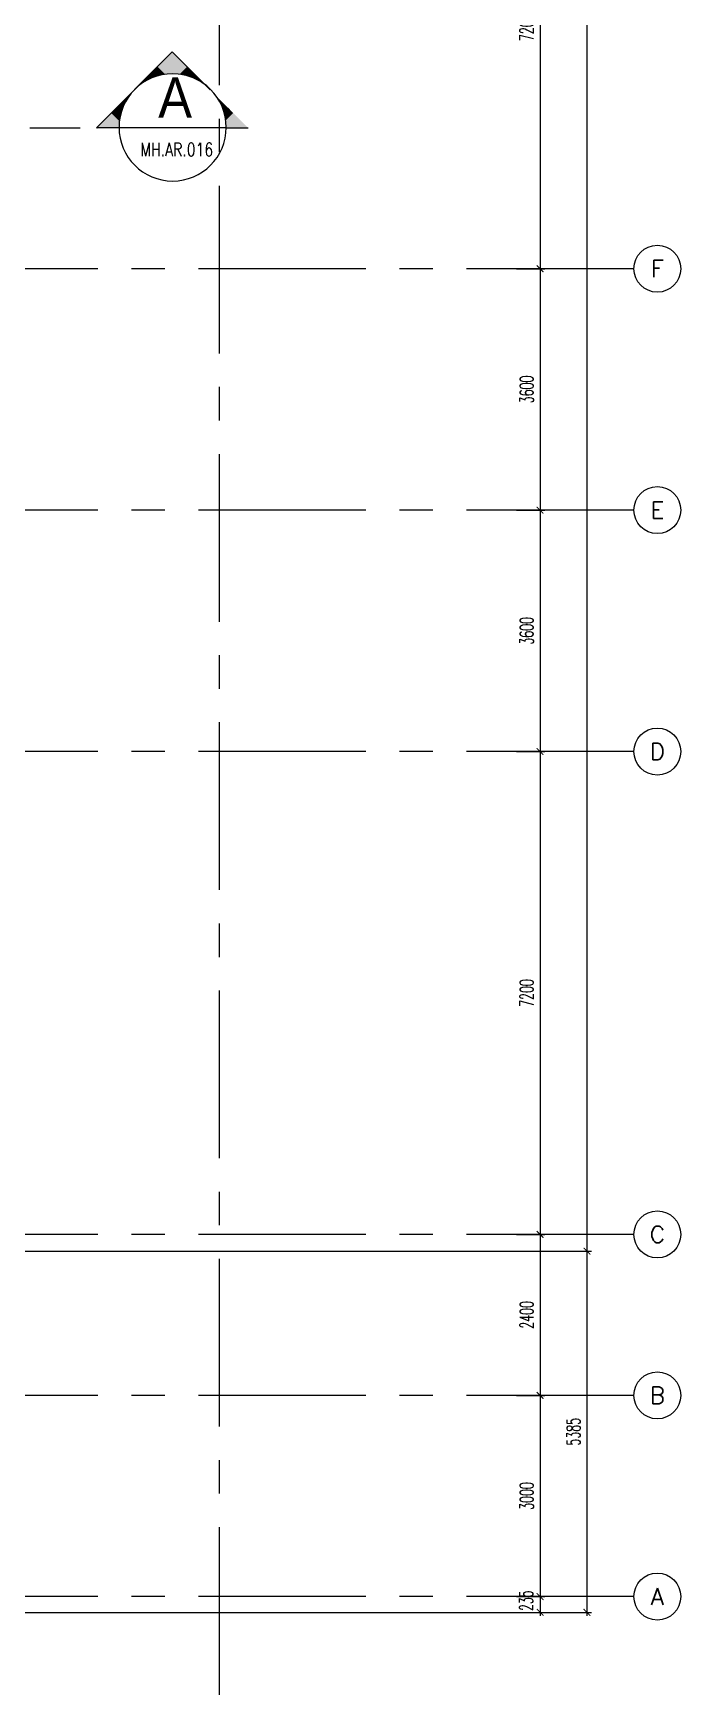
# Model space of a CAD drawing. Extents: x 417866.9 to 417960.2, y 43448 to 43538.2.
# Drawn here: x 417950.55 to 417960.22, y 43460.01 to 43484.78 of the extents above; entities that cross this region are included whole.
import ezdxf
from ezdxf.enums import TextEntityAlignment as Align

# ---------------------------------------------------------------- set-up
doc = ezdxf.new("R2010")
doc.units = 0
doc.header["$MEASUREMENT"] = 0
doc.header["$PDMODE"] = 3
doc.header["$PDSIZE"] = 0.1
doc.linetypes.add('2DASHES', pattern=[1.7, 0.75, -0.25, 0.1, -0.25, 0.1, -0.25])
doc.linetypes.add('CENTERX2', pattern=[4, 2.5, -0.5, 0.5, -0.5])
doc.layers.get('0').update_dxf_attribs({"linetype": 'CONTINUOUS'})
doc.layers.get('DEFPOINTS').update_dxf_attribs({"linetype": 'CONTINUOUS'})
for name, color, linetype in [('AX-CR', 2, 'CONTINUOUS'), ('AX-DIM', 4, 'CONTINUOUS'), ('AX-TXT', 6, 'CONTINUOUS'), ('AXES', 11, 'CENTERX2'), ('IND-ES', 6, 'CONTINUOUS'), ('IND-ES-L', 6, '2DASHES'), ('IND-ES-TXT', 4, 'CONTINUOUS'), ('SEC-MRK', 7, 'CONTINUOUS'), ('TXT1', 2, 'CONTINUOUS')]:
    doc.layers.add(name, color=color, linetype=linetype)
doc.styles.add('ROMANS', font='ROMANS.shx', dxfattribs={"width": 0.6})
doc.styles.add('S5', font='simplex.shx', dxfattribs={"width": 0.77})
doc.styles.add('TTXT', font='swisse.ttf', dxfattribs={"width": 0.6})
doc.dimstyles.new('STANDARD in', dxfattribs={"dimtxt": 0.2, "dimasz": 0.1, "dimexe": 0.07, "dimexo": 0.05, "dimgap": 0.1, "dimtad": 1, "dimdec": 0, "dimlfac": 1000, "dimzin": 0, "dimdsep": 46, "dimtxsty": 'ROMANS', "dimblk": 'ARCHTICK', "dimcen": 0.05, "dimdle": 0.05, "dimclrd": 4, "dimclre": 4, "dimclrt": 2, "dimadec": 0, "dimazin": 0, "dimtfac": 1, "dimtdec": 0, "dimtmove": 2, "dimatfit": 3, "dimfxl": 0, "dimtolj": 1, "dimtzin": 0, "dimarcsym": 0})

# ---------------------------------------------------------------- blocks, each defined once
blk = doc.blocks.new('_ARCHTICK')
at = {"color": 0, "linetype": 'ByBlock', "const_width": 0.15}
blk.add_lwpolyline([(-0.5, -0.5), (0.5, 0.5)], dxfattribs=at)
blk = doc.blocks.new('*D597')
at = {"layer": 'AX-DIM', "color": 4, "lineweight": -2}
for p, q in [((417958.819, 43525.994), (417958.819, 43466.574)), ((417948.236, 43525.944), (417958.889, 43525.944)), ((417948.726, 43466.624), (417958.889, 43466.624))]:
    blk.add_line(p, q, dxfattribs=at)
at = {"layer": 'DEFPOINTS', "color": 0}
for p in [(417948.186, 43525.944), (417948.676, 43466.624), (417958.819, 43466.624)]:
    blk.add_point(p, dxfattribs=at)
at = {"layer": 'AX-DIM', "color": 4, "lineweight": -2, "xscale": 0.1, "yscale": 0.1, "zscale": 0.1}
for p, rotation in [((417958.819, 43525.944), 90), ((417958.819, 43466.624), 270)]:
    blk.add_blockref('_ARCHTICK', p, dxfattribs=dict(at, rotation=rotation))
at = {"layer": 'AX-DIM', "color": 2, "insert": (417958.619, 43496.284), "char_height": 0.2, "attachment_point": 5, "rotation": 90, "style": 'ROMANS'}
blk.add_mtext('\\A1;59320', dxfattribs=at)
blk = doc.blocks.new('*D431')
at = {"layer": 'AX-DIM', "color": 4, "lineweight": -2}
for p, q in [((417958.169, 43466.624), (417958.889, 43466.624)), ((417958.819, 43466.674), (417958.819, 43461.189)), ((417950.294, 43461.239), (417958.889, 43461.239))]:
    blk.add_line(p, q, dxfattribs=at)
at = {"layer": 'DEFPOINTS', "color": 0}
for p in [(417958.119, 43466.624), (417950.244, 43461.239), (417958.819, 43461.239)]:
    blk.add_point(p, dxfattribs=at)
at = {"layer": 'AX-DIM', "color": 4, "lineweight": -2, "xscale": 0.1, "yscale": 0.1, "zscale": 0.1}
for p, rotation in [((417958.819, 43466.624), 90), ((417958.819, 43461.239), 270)]:
    blk.add_blockref('_ARCHTICK', p, dxfattribs=dict(at, rotation=rotation))
at = {"layer": 'AX-DIM', "color": 2, "insert": (417958.619, 43463.932), "char_height": 0.2, "attachment_point": 5, "rotation": 90, "style": 'ROMANS'}
blk.add_mtext('\\A1;5385', dxfattribs=at)
blk = doc.blocks.new('*D143')
at = {"layer": 'AX-DIM', "color": 4, "lineweight": -2}
for p, q in [((417957.769, 43474.074), (417958.189, 43474.074)), ((417958.119, 43474.124), (417958.119, 43466.824)), ((417957.769, 43466.874), (417958.189, 43466.874))]:
    blk.add_line(p, q, dxfattribs=at)
at = {"layer": 'DEFPOINTS', "color": 0}
for p in [(417957.719, 43474.074), (417957.719, 43466.874), (417958.119, 43466.874)]:
    blk.add_point(p, dxfattribs=at)
at = {"layer": 'AX-DIM', "color": 4, "lineweight": -2, "xscale": 0.1, "yscale": 0.1, "zscale": 0.1}
for p, rotation in [((417958.119, 43474.074), 90), ((417958.119, 43466.874), 270)]:
    blk.add_blockref('_ARCHTICK', p, dxfattribs=dict(at, rotation=rotation))
at = {"layer": 'AX-DIM', "color": 2, "insert": (417957.919, 43470.474), "char_height": 0.2, "attachment_point": 5, "rotation": 90, "style": 'ROMANS'}
blk.add_mtext('\\A1;7200', dxfattribs=at)
blk = doc.blocks.new('AXR')
at = {"layer": 'AX-CR'}
blk.add_circle((350, 0), 350, dxfattribs=at)
at = {"layer": 'AX-TXT', "style": 'ROMANS'}
blk.add_attdef('AX', text='', height=250, dxfattribs=at).set_placement((350, 0), align=Align.MIDDLE)
blk = doc.blocks.new('*D144')
at = {"layer": 'AX-DIM', "color": 4, "lineweight": -2}
for p, q in [((417957.769, 43466.874), (417958.189, 43466.874)), ((417958.119, 43466.924), (417958.119, 43464.424)), ((417957.769, 43464.474), (417958.189, 43464.474))]:
    blk.add_line(p, q, dxfattribs=at)
at = {"layer": 'DEFPOINTS', "color": 0}
for p in [(417957.719, 43466.874), (417957.719, 43464.474), (417958.119, 43464.474)]:
    blk.add_point(p, dxfattribs=at)
at = {"layer": 'AX-DIM', "color": 4, "lineweight": -2, "xscale": 0.1, "yscale": 0.1, "zscale": 0.1}
for p, rotation in [((417958.119, 43466.874), 90), ((417958.119, 43464.474), 270)]:
    blk.add_blockref('_ARCHTICK', p, dxfattribs=dict(at, rotation=rotation))
at = {"layer": 'AX-DIM', "color": 2, "insert": (417957.919, 43465.674), "char_height": 0.2, "attachment_point": 5, "rotation": 90, "style": 'ROMANS'}
blk.add_mtext('\\A1;2400', dxfattribs=at)
blk = doc.blocks.new('*D145')
at = {"layer": 'AX-DIM', "color": 4, "lineweight": -2}
for p, q in [((417957.769, 43464.474), (417958.189, 43464.474)), ((417958.119, 43464.524), (417958.119, 43461.424)), ((417957.769, 43461.474), (417958.189, 43461.474))]:
    blk.add_line(p, q, dxfattribs=at)
at = {"layer": 'DEFPOINTS', "color": 0}
for p in [(417957.719, 43464.474), (417957.719, 43461.474), (417958.119, 43461.474)]:
    blk.add_point(p, dxfattribs=at)
at = {"layer": 'AX-DIM', "color": 4, "lineweight": -2, "xscale": 0.1, "yscale": 0.1, "zscale": 0.1}
for p, rotation in [((417958.119, 43464.474), 90), ((417958.119, 43461.474), 270)]:
    blk.add_blockref('_ARCHTICK', p, dxfattribs=dict(at, rotation=rotation))
at = {"layer": 'AX-DIM', "color": 2, "insert": (417957.919, 43462.974), "char_height": 0.2, "attachment_point": 5, "rotation": 90, "style": 'ROMANS'}
blk.add_mtext('\\A1;3000', dxfattribs=at)
blk = doc.blocks.new('*D432')
at = {"layer": 'AX-DIM', "color": 4, "lineweight": -2}
for p, q in [((417957.769, 43461.474), (417958.189, 43461.474)), ((417958.119, 43461.524), (417958.119, 43461.189)), ((417957.769, 43461.239), (417958.189, 43461.239))]:
    blk.add_line(p, q, dxfattribs=at)
at = {"layer": 'DEFPOINTS', "color": 0}
for p in [(417957.719, 43461.474), (417957.719, 43461.239), (417958.119, 43461.239)]:
    blk.add_point(p, dxfattribs=at)
at = {"layer": 'AX-DIM', "color": 4, "lineweight": -2, "xscale": 0.1, "yscale": 0.1, "zscale": 0.1}
for p, rotation in [((417958.119, 43461.474), 90), ((417958.119, 43461.239), 270)]:
    blk.add_blockref('_ARCHTICK', p, dxfattribs=dict(at, rotation=rotation))
at = {"layer": 'AX-DIM', "color": 2, "insert": (417957.912, 43461.413), "char_height": 0.2, "attachment_point": 5, "rotation": 90, "style": 'ROMANS'}
blk.add_mtext('\\A1;235', dxfattribs=at)
blk = doc.blocks.new('*D147')
at = {"layer": 'AX-DIM', "color": 4, "lineweight": -2}
for p, q in [((417957.769, 43488.474), (417958.189, 43488.474)), ((417958.119, 43488.524), (417958.119, 43481.224)), ((417957.769, 43481.274), (417958.189, 43481.274))]:
    blk.add_line(p, q, dxfattribs=at)
at = {"layer": 'DEFPOINTS', "color": 0}
for p in [(417957.719, 43488.474), (417957.719, 43481.274), (417958.119, 43481.274)]:
    blk.add_point(p, dxfattribs=at)
at = {"layer": 'AX-DIM', "color": 4, "lineweight": -2, "xscale": 0.1, "yscale": 0.1, "zscale": 0.1}
for p, rotation in [((417958.119, 43488.474), 90), ((417958.119, 43481.274), 270)]:
    blk.add_blockref('_ARCHTICK', p, dxfattribs=dict(at, rotation=rotation))
at = {"layer": 'AX-DIM', "color": 2, "insert": (417957.919, 43484.874), "char_height": 0.2, "attachment_point": 5, "rotation": 90, "style": 'ROMANS'}
blk.add_mtext('\\A1;7200', dxfattribs=at)
blk = doc.blocks.new('*D148')
at = {"layer": 'AX-DIM', "color": 4, "lineweight": -2}
for p, q in [((417957.769, 43477.674), (417958.189, 43477.674)), ((417958.119, 43477.724), (417958.119, 43474.024)), ((417957.769, 43474.074), (417958.189, 43474.074))]:
    blk.add_line(p, q, dxfattribs=at)
at = {"layer": 'DEFPOINTS', "color": 0}
for p in [(417957.719, 43477.674), (417957.719, 43474.074), (417958.119, 43474.074)]:
    blk.add_point(p, dxfattribs=at)
at = {"layer": 'AX-DIM', "color": 4, "lineweight": -2, "xscale": 0.1, "yscale": 0.1, "zscale": 0.1}
for p, rotation in [((417958.119, 43477.674), 90), ((417958.119, 43474.074), 270)]:
    blk.add_blockref('_ARCHTICK', p, dxfattribs=dict(at, rotation=rotation))
at = {"layer": 'AX-DIM', "color": 2, "insert": (417957.919, 43475.874), "char_height": 0.2, "attachment_point": 5, "rotation": 90, "style": 'ROMANS'}
blk.add_mtext('\\A1;3600', dxfattribs=at)
blk = doc.blocks.new('*D149')
at = {"layer": 'AX-DIM', "color": 4, "lineweight": -2}
for p, q in [((417957.769, 43481.274), (417958.189, 43481.274)), ((417958.119, 43481.324), (417958.119, 43477.624)), ((417957.769, 43477.674), (417958.189, 43477.674))]:
    blk.add_line(p, q, dxfattribs=at)
at = {"layer": 'DEFPOINTS', "color": 0}
for p in [(417957.719, 43481.274), (417957.719, 43477.674), (417958.119, 43477.674)]:
    blk.add_point(p, dxfattribs=at)
at = {"layer": 'AX-DIM', "color": 4, "lineweight": -2, "xscale": 0.1, "yscale": 0.1, "zscale": 0.1}
for p, rotation in [((417958.119, 43481.274), 90), ((417958.119, 43477.674), 270)]:
    blk.add_blockref('_ARCHTICK', p, dxfattribs=dict(at, rotation=rotation))
at = {"layer": 'AX-DIM', "color": 2, "insert": (417957.919, 43479.474), "char_height": 0.2, "attachment_point": 5, "rotation": 90, "style": 'ROMANS'}
blk.add_mtext('\\A1;3600', dxfattribs=at)
blk = doc.blocks.new('AR2-SC')
at = {"layer": 'IND-ES'}
for p, q in [((0, 1131), (-566, 566)), ((0, 1131), (1131, 0)), ((-800, 0), (-1131, 0)), ((800, 0), (1131, 0))]:
    blk.add_line(p, q, dxfattribs=at)
for points in [[(0, 800), (0, 1131), (-104, 793), (-221, 910)], [(0, 800), (0, 1131), (104, 793), (221, 910)], [(-306, 739), (-349, 782), (-400, 693), (-419, 712)], [(-207, 773), (-283, 849), (-306, 739), (-349, 782)], [(-104, 793), (-221, 910), (-207, 773), (-283, 849)], [(104, 793), (221, 910), (207, 773), (283, 849)], [(207, 773), (283, 849), (306, 739), (349, 782)], [(306, 739), (349, 782), (400, 693), (419, 712)], [(-640, 492), (-634, 487), (-566, 566)], [(-492, 640), (-487, 634), (-566, 566)], [(-400, 693), (-419, 712), (-487, 634), (-492, 640)], [(400, 693), (419, 712), (487, 634), (492, 640)], [(492, 640), (487, 634), (566, 566)], [(640, 492), (634, 487), (566, 566)], [(-793, 104), (-910, 221), (-773, 207), (-849, 283)], [(-773, 207), (-849, 283), (-739, 306), (-782, 349)], [(-739, 306), (-782, 349), (-693, 400), (-712, 419)], [(-693, 400), (-712, 419), (-634, 487), (-640, 492)], [(693, 400), (712, 419), (634, 487), (640, 492)], [(739, 306), (782, 349), (693, 400), (712, 419)], [(773, 207), (849, 283), (739, 306), (782, 349)], [(793, 104), (910, 221), (773, 207), (849, 283)], [(-800, 0), (-1131, 0), (-793, 104), (-910, 221)], [(800, 0), (1131, 0), (793, 104), (910, 221)]]:
    blk.add_solid(points, dxfattribs=at)

msp = doc.modelspace()

# ---------------------------------------------------------------- linework, layer by layer
at = {"layer": 'AXES'}
for p, q in [((417953.3366, 43460.01), (417953.3366, 43537.5491)), ((417959.5194, 43481.2743), (417889.6966, 43481.2743)), ((417959.5194, 43477.6743), (417889.6966, 43477.6743)), ((417959.5194, 43474.0743), (417889.6966, 43474.0743)), ((417959.5194, 43466.8743), (417890.8966, 43466.8743)), ((417959.5194, 43464.4743), (417881.2966, 43464.4743)), ((417959.5194, 43464.4743), (417889.6966, 43464.4743)), ((417959.5194, 43461.4743), (417887.8966, 43461.4743)), ((417959.5194, 43461.4743), (417887.8966, 43461.4743))]:
    msp.add_line(p, q, dxfattribs=at)
at = {"layer": 'IND-ES'}
msp.add_line((417951.8353, 43483.3811), (417953.4353, 43483.3811), dxfattribs=at)
at = {"layer": 'IND-ES', "extrusion": (0, 0, -1)}
msp.add_ellipse((417952.6353, 43483.3811), major_axis=(-0.8, 0.0001), ratio=0.9999999, start_param=-0.0000763, end_param=6.283109, dxfattribs=at)
at = {"layer": 'IND-ES-L'}
msp.add_line((417945.4054, 43483.3754), (417951.5097, 43483.3754), dxfattribs=at)

# ---------------------------------------------------------------- block references
at = {"layer": 'AXES', "xscale": 0.001000000047497451, "yscale": 0.0009999999892897904, "zscale": 0.001}
for p, values in [((417959.5194, 43481.2743), {'AX': 'F'}), ((417959.5194, 43477.6743), {'AX': 'E'}), ((417959.5194, 43474.0743), {'AX': 'D'}), ((417959.5194, 43466.8743), {'AX': 'C'}), ((417959.5194, 43464.4743), {'AX': 'B'}), ((417959.5194, 43461.4743), {'AX': 'A'})]:
    msp.add_blockref('AXR', p, dxfattribs=at).add_auto_attribs(values)
at = {"layer": 'SEC-MRK', "color": 1, "xscale": -0.001000000047497451, "yscale": 0.0009999999892897904, "zscale": 0.001}
msp.add_blockref('AR2-SC', (417952.6295, 43483.3754), dxfattribs=at)

# ---------------------------------------------------------------- texts
at = {"layer": 'IND-ES-TXT', "color": 2, "style": 'S5', "width": 0.77}
msp.add_attdef('MH.AR.016', text='AR02', height=0.2, dxfattribs=at).set_placement((417952.6977, 43483.0503), align=Align.MIDDLE)
at = {"layer": 'TXT1', "color": 6, "style": 'TTXT', "width": 0.9}
msp.add_attdef('A', text='C', height=0.6018, dxfattribs=at).set_placement((417952.6723, 43483.5257), align=Align.CENTER)

# ---------------------------------------------------------------- dimensions: what is measured, and where the dimension line sits
at = {"layer": 'AX-DIM'}
for base, p1, p2, picture, middle in [((417958.8192, 43466.6243), (417948.1865, 43525.9443), (417948.676, 43466.6243), '*D597', (417958.6192, 43496.2843)), ((417958.1194, 43481.2743), (417957.7194, 43488.4743), (417957.7194, 43481.2743), '*D147', (417957.9194, 43484.8743)), ((417958.1194, 43477.6743), (417957.7194, 43481.2743), (417957.7194, 43477.6743), '*D149', (417957.9194, 43479.4743)), ((417958.1194, 43474.0743), (417957.7194, 43477.6743), (417957.7194, 43474.0743), '*D148', (417957.9194, 43475.8743)), ((417958.1194, 43466.8743), (417957.7194, 43474.0743), (417957.7194, 43466.8743), '*D143', (417957.9194, 43470.4743)), ((417958.1194, 43464.4743), (417957.7194, 43466.8743), (417957.7194, 43464.4743), '*D144', (417957.9194, 43465.6743)), ((417958.8194, 43461.2393), (417958.1194, 43466.6243), (417950.2442, 43461.2393), '*D431', (417958.6194, 43463.9318)), ((417958.1194, 43461.4743), (417957.7194, 43464.4743), (417957.7194, 43461.4743), '*D145', (417957.9194, 43462.9743))]:
    dim = msp.add_linear_dim(base=base, p1=p1, p2=p2, angle=270, dimstyle='STANDARD in', dxfattribs=at)
    dim.commit()
    dim.dimension.update_dxf_attribs({"geometry": picture, "text_midpoint": middle})
dim = msp.add_linear_dim(base=(417958.1194, 43461.2393), p1=(417957.7194, 43461.4743), p2=(417957.7194, 43461.2393), angle=270, dimstyle='STANDARD in', dxfattribs=at)
dim.commit()
dim.dimension.update_dxf_attribs({"geometry": '*D432', "text_midpoint": (417957.9115, 43461.4132), "dimtype": 160})

doc.saveas('drawing.dxf')
